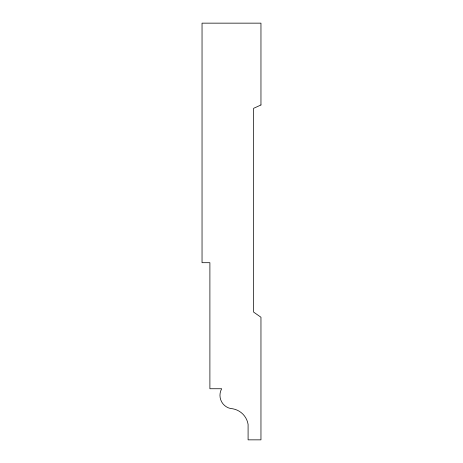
<?xml version="1.0" encoding="UTF-8"?>
<svg xmlns="http://www.w3.org/2000/svg" width="463" height="463" viewBox="0 0 463 463"><rect width="100%" height="100%" fill="white"/><g stroke="black" fill="none" stroke-linecap="round" stroke-linejoin="round"><path stroke-width="0.69" d="M260.958 104.979L253.602 108.33L253.602 312.091L260.958 317.242L260.958 439.85L248.093 439.85L248.093 424.397A18.914 18.914 0 0 0 232.883 408.812A13.491 13.491 0 0 1 221.679 388.746L209.895 388.746L209.895 262.695L202.042 262.695L202.042 23.15L260.958 23.15L260.958 104.979"/></g></svg>
